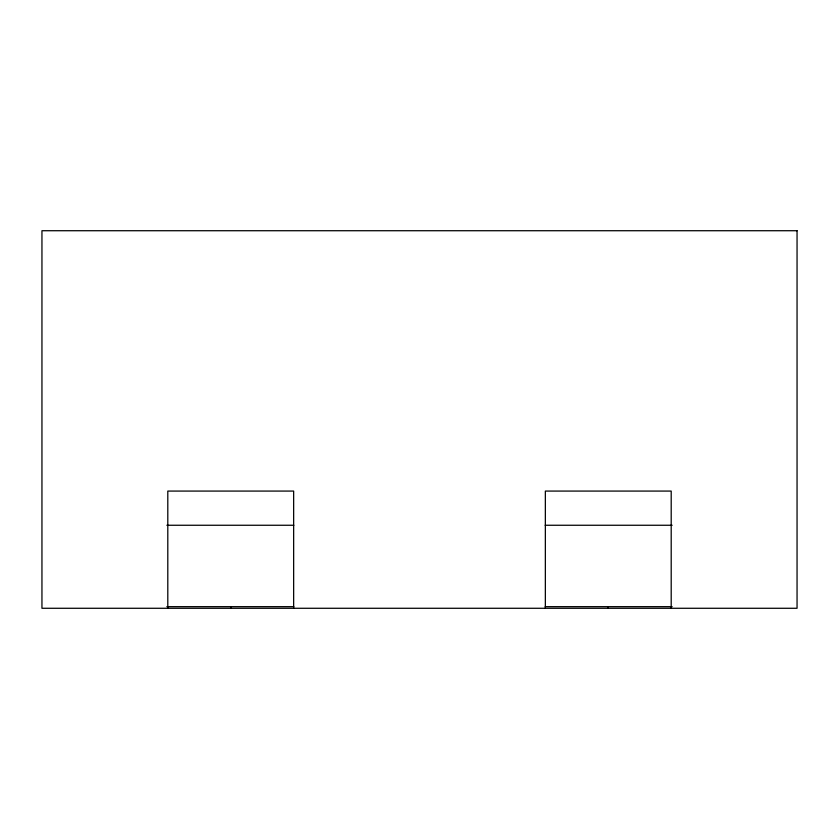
<?xml version="1.0" encoding="UTF-8"?>
<svg xmlns="http://www.w3.org/2000/svg" width="839" height="839" viewBox="0 0 839 839"><rect width="100%" height="100%" fill="white"/><g stroke="black" fill="none" stroke-linecap="round" stroke-linejoin="round"><path stroke-width="1.26" d="M166.856 525.256L293.839 525.256M545.161 525.256L672.144 525.256M166.856 606.67L293.839 606.67M545.161 606.67L672.144 606.67M671.2 608.275L671.2 491.077L545.35 491.077L545.35 608.275M608.275 606.67L608.275 608.275M293.65 608.275L293.65 491.077L167.8 491.077L167.8 608.275M230.725 606.67L230.725 608.275M797.05 230.725L41.95 230.725L41.95 608.275L797.05 608.275L797.05 230.725"/></g></svg>
